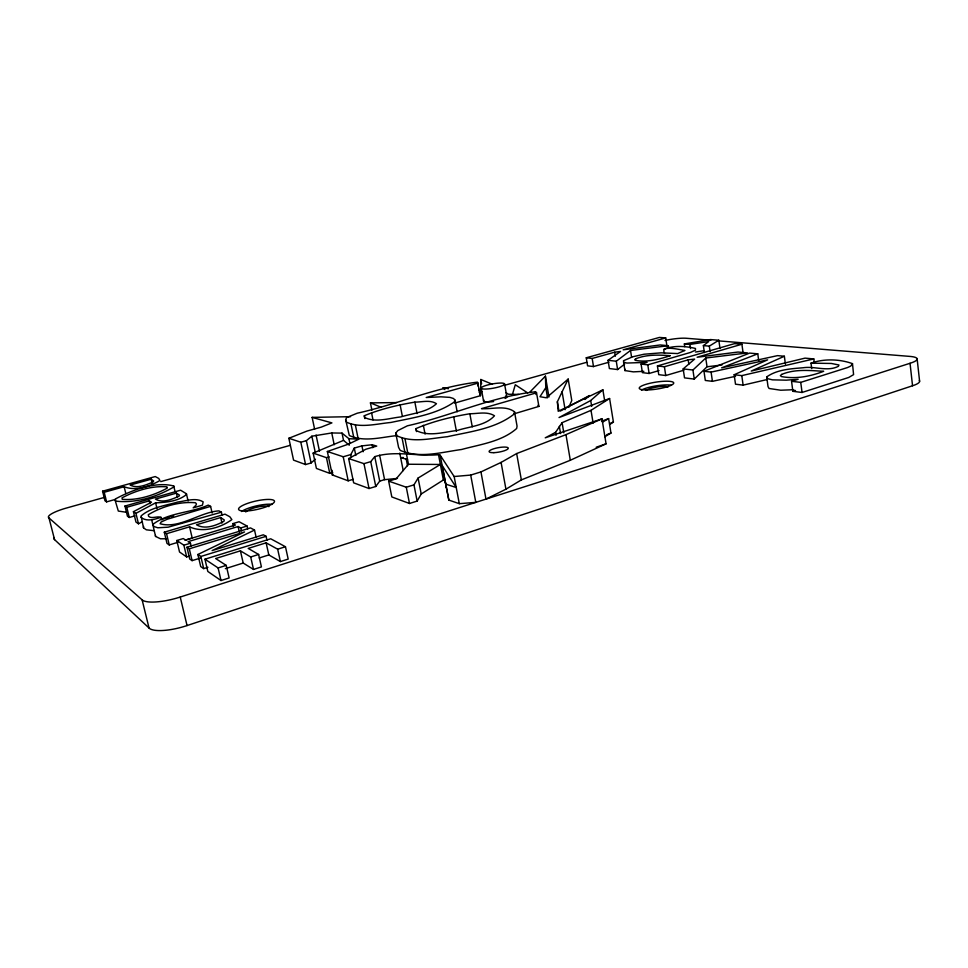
<?xml version="1.0" encoding="UTF-8"?>
<svg xmlns="http://www.w3.org/2000/svg" width="968" height="968" viewBox="0 0 968 968"><rect width="100%" height="100%" fill="white"/><g stroke="black" fill="none" stroke-linecap="round" stroke-linejoin="round"><path stroke-width="1.45" d="M480.636 394.581L480.818 379.492L492.422 384.284M852.493 363.653L850.763 366.061L847.557 367.537L800.742 382.372L791.558 381.319L792.865 391.326L802.061 392.464L848.767 377.447L853.582 374.628L852.493 363.653C839.728 358.995 823.962 358.547 811.002 363.157L811.704 368.614M154.323 530.718L146.337 529.823L143.482 527.802L143.627 526.483M173.72 485.984L173.599 487.098C156.949 496.959 135.29 503.469 115.87 501.121L115.386 499.004C131.515 490.135 155.618 481.217 173.72 485.984L175.051 491.587M143.482 527.802L141.074 515.944C151.129 507.232 165.564 505.647 177.979 501.969C186.025 501.061 195.73 497.237 203.159 501.872L202.445 505.175L193.177 507.873L195.923 505.296L196.468 503.929L195.463 502.743C179.443 501.339 161.958 506.494 148.285 514.722L148.636 516.343C152.291 519.925 161.474 513.524 161.789 519.901M536.538 392.802L481.483 408.653C492.059 409.428 505.356 404.914 514.516 411.811L514.105 414.074C495.471 428.824 470 431.643 447.373 436.701C430.99 438.335 413.034 443.041 397.34 435.987L395.755 433.132L397.787 430.603L407.419 425.799C450.362 416.24 491.671 396.505 535.51 391.786L536.538 392.802L538.898 406.403L513.96 413.856M512.423 394.521L515.291 384.744L527.693 392.935M478.204 383.062L426.222 397.509L440.863 396.819L449.842 397.376L453.508 398.514L454.972 400.074L454.173 402.083C435.781 414.776 412.392 417.837 390.939 422.459C376.443 423.803 360.495 428.473 346.592 422.229L345.649 419.737L346.629 417.559L357.24 413.203C397.533 404.394 436.459 386.885 477.502 382.154L480.503 395.67L454.585 403.099M568.821 407.322L571.773 400.486L568.18 379.069L546.375 397.8L539.975 396.711L545.807 387.672L545.395 376.153L529.895 392.052M604.734 401.212L602.882 389.826L558.209 411.303L557.362 401.768L568.18 379.069M351.372 457.392L350.791 454.573L354.288 448.075L361.923 445.885L372.184 444.748L376.733 446.103L365.856 449.237L348.649 458.566L353.647 482.838L369.038 488.525L375.765 486.481L379.71 481.132L384.574 479.668L397.461 478.398M388.652 481.12L406.282 487.219L413.965 484.859L418.091 478.059L440.379 464.471L408.46 464.241L396.178 478.833L388.652 481.12L391.822 496.947L409.488 503.481L417.147 501.085L421.213 494.007L443.356 480.007L445.002 480.527L448.837 500.093L459.292 503.675L475.796 502.368L470.702 475.082L480.951 471.912L501.085 462.414L516.658 453.556L565.965 434.632L601.987 418.841L606.065 443.816L570.309 460.272L521.353 479.898L505.937 489.191L485.984 499.101L480.951 471.912M601.987 418.841L545.238 437.826L555.559 432.381L562.093 422.677L591.012 410.335L609.598 398.501L613.409 422.036L609.719 424.529M348.649 458.566L363.968 463.648L370.732 461.663L374.773 456.63C395.67 450.205 417.111 456.666 438.516 454.718L440.162 455.178L454.149 476.522L459.292 503.675M683.88 370.2L665.742 375.536L658.748 374.664L657.417 365.94L664.411 366.751L688.175 359.842L694.637 359.08L683.178 368.893L684.521 377.871L694.262 379.081L707.027 366.775L721.934 364.984M683.178 368.893L692.931 370.018L705.757 358.015L747.562 352.909L738.027 352.037L697.117 357.24L741.899 344.233L743.085 352.788M584.999 399.457L589.415 395.561L560.375 411.025M609.598 398.501L559.02 417.547L590.71 400.51L602.882 389.826M314.612 429.139L312.132 417.377L331.903 422.895L321.219 427.13L307.074 431.05L288.851 438.274L293.558 460.127L305.573 464.555L311.091 462.97L315.423 459.195M288.851 438.274L300.806 442.231L306.36 440.67L311.853 436.217L331.758 432.962L342.019 433.119L348.94 438.722L358.934 439.121L348.649 444.082L327.353 451.499L332.266 474.925L348.19 480.818L353.223 479.317M793.833 389.705L780.728 390.225L769.076 388.483L768.023 386.619L766.704 376.903C777.062 369.522 790.735 368.808 803.065 367.755C814.802 365.94 827.471 371.99 838.409 366.291L838.953 364.996L831.355 363.46L811.002 363.157M608.957 362.201L593.505 366.569L587.588 365.831L586.257 357.785L592.186 358.462L614.704 352.183L620.536 351.469L608.061 360.29L609.38 368.542L617.608 369.558L624.699 364.053M704.377 352.582L703.373 345.612L708.721 341.547L689.894 344.426L684.34 343.942L684.751 346.677M608.061 360.29L616.277 361.233L630.531 350.464L668.319 345.697L668.731 348.419M703.373 345.612L709.302 346.133L718.837 340.228L720.01 348.528M604.855 436.749L610.965 433.047L608.618 418.587L601.624 421.213M602.483 422.181L608.618 418.587M188.119 501.025L186.425 493.777L180.593 490.207L124.957 506.058L126.796 507.28L149.254 500.867L151.492 502.235L133.427 511.685L135.956 522.054L138.472 523.785L142.381 521.643M133.427 511.685L135.931 513.342L155.606 502.828C166.036 502.465 178.185 501.339 186.461 494.527L186.425 493.777M207.926 567.284L203.691 568.615L200.703 566.558L197.871 554.495L244.517 531.952L189.292 548.808L186.945 547.235L250.494 527.899L254.523 530.065L256.157 537.349M254.523 530.065L212.125 550.586L263.332 534.808L266.103 536.308L266.999 540.277M332.508 472.565L329.761 473.364L316.403 468.439L313.148 453.109L343.519 440.379L349.303 445.183M785.399 364.125L784.358 356.248L751.265 371.059L805.037 358.136L813.81 358.934L814.318 362.976M415.901 428.63C433.047 421.274 451.463 416.809 469.843 413.759C477.95 413.735 487.194 411.17 494.491 415.768C485.307 425.859 469.601 426.404 457.247 430.482C443.997 432.055 429.114 436.955 416.47 430.663L415.901 428.63L416.482 431.583M766.595 379.674L743.121 385.143L735.499 384.199L734.168 374.737L767.6 359.854L711.093 372.099L703.978 371.276L705.309 380.448L712.424 381.331L735.571 376.298M364.343 415.72C380.46 409.041 397.691 405.048 414.861 402.119C421.939 402.168 430.179 399.53 436.471 403.716C426.936 412.416 412.695 413.263 400.776 416.93C389.015 418.188 375.717 423.016 364.5 417.414L364.343 415.72L364.936 418.636M703.978 371.276L749.619 353.09L757.775 353.828L758.791 361.294M610.614 423.137L613.409 422.036M757.775 353.828L721.632 367.828L777.558 355.631L784.358 356.248M606.779 434.656L610.965 433.047M162.079 519.417L164.282 518.642M596.191 447.24L606.065 443.816M105.439 497.104L67.591 507.716A23.232 4.622 -14 0 0 48.981 517.953L54.571 539.636L149.06 628.063A30.928 8.966 -14.8 0 0 187.054 625.558L912.546 385.76A23.837 5.106 -6.5 0 0 919.322 380.569M48.981 517.953L142.114 599.845A31.061 8.397 -14.4 0 0 180.229 597.038L910.041 363.278A23.922 4.767 -6.8 0 0 909.581 356.381L718.329 340.857M285.463 546.739L270.713 538.789L204.95 559.202L207.817 571.447L221.019 580.534L229.126 577.944L226.222 565.385L215.646 558.536L240.415 550.828L243.198 563.037L253.519 569.438L261.421 566.909L258.637 554.482L248.207 548.408L266.127 542.83L277.659 549.195L285.463 546.739L288.186 559.093L280.405 561.573L268.826 554.942L259.206 557.979M792.865 391.326L795.502 390.491M240.415 550.828L250.7 556.975L258.637 554.482M204.95 559.202L218.102 567.938L226.222 565.385M225.362 568.664L243.198 563.037M791.558 381.319L798.152 379.262L786.246 380.17L772.452 379.855L767.757 378.706L766.704 376.903M165.625 518.231L169.666 516.972M197.871 554.495L200.848 556.467L266.103 536.308M186.945 547.235L189.728 559.02L192.088 560.641L200.558 558.028M233.494 526.459L232.852 523.627L235.418 525.031L185.614 540.071L183.279 538.547L176.805 540.507L179.54 552.014L186.655 556.903L189.28 556.104M176.805 540.507L183.884 545.202L190.454 543.217L191.144 546.134M190.454 543.217L188.07 541.669L238.116 526.519L240.729 527.959L247.058 526.035L247.699 528.915M164.294 532.194L166.544 533.695L189.571 526.834C202.736 533.15 220.752 527.778 231.872 519.586L229.827 516.755L224.999 514.153L164.294 532.194L166.968 543.375L169.243 544.936L177.846 542.334M185.021 540.168L192.196 538.002L189.571 526.834M232.852 523.627L239.096 521.74L247.058 526.035M220.704 517.553L196.516 524.765C204.974 529.871 216.009 525.503 223.923 521.304L224.286 519.985L220.704 517.553L221.974 523.095M222.023 514.94L221.406 512.205L168.142 527.185L157.82 527.778L153.912 526.507L152.847 524.45C168.178 512.399 190.853 513.064 208.241 505.114L210.613 506.385L212.149 513.064M332.266 474.925L332.956 474.719M210.613 506.385L167.234 519.235L161.099 522.03L160.107 523.736C179.165 529.351 200.013 512.036 218.925 510.874L221.406 512.205M664.58 353.272C659.523 344.318 680.758 350.017 684.92 350.44L677.685 353.574L661.156 352.836L644.095 354.215L632.782 356.769L623.525 360.713L623.61 362.165L626.816 363.06L647.084 362.347L641.082 364.077L642.413 372.644L649.117 373.479L659.002 370.599M140.917 517.214C146.337 522.139 155.11 519.296 161.148 517.227M124.957 506.058L127.437 516.21L129.288 517.481L134.891 515.859M327.353 451.499L343.216 456.763L350.791 454.573M657.417 365.94L734.543 343.628L741.899 344.233M641.082 364.077L647.786 364.839L690.474 352.449L695.435 350.162L695.472 348.456C685.235 346.036 673.958 345.31 663.951 349.146M313.148 453.109L326.47 457.683L329.229 456.884M176.394 493.123L155.461 499.101C162.709 503.505 172.05 499.246 179.056 496.185L179.491 495.192L176.394 493.123L177.41 497.431M102.584 491.199L104.205 492.276L124.134 486.722C135.472 491.369 149.846 486.396 159.914 480.527L158.752 478.434L155.267 476.559L102.584 491.199L104.955 500.746L106.589 501.872L115.107 499.476M160.761 481.616L290.315 445.316M479.233 392.403L482.137 391.592M503.929 385.482L586.705 362.298M586.257 357.785L659.45 337.421L665.718 337.929L666.904 345.83M151.153 479.208L130.148 485.053C137.347 488.901 146.253 484.895 153.125 481.967L153.658 480.963L151.153 479.208L152.121 483.262M665.718 337.929L623.174 349.811L660.249 344.959L668.319 345.697M170.997 516.61L173.671 515.871M734.168 374.737L741.79 375.62L813.81 358.934M396.275 435.661C380.969 437.294 363.956 442.315 349.315 435.503L345.649 419.737M684.34 343.942L710.451 339.562L718.837 340.228M695.447 352.025L704.123 350.694M403.269 457.489L400.679 457.755L407.504 459.389M454.149 476.522L470.702 475.082M643.829 371.325L633.375 371.869L624.941 370.575L623.61 362.165M166.52 538.777L160.47 538.789L155.57 536.441L151.734 519.973M312.132 417.377L350.525 416.688M371.894 410.142L370.429 402.882L396.759 402.579M125.961 512.205L118.326 511.068L115.083 500.154M518.57 394.46L508.418 394.23L505.949 392.693M710.802 340.24L686.699 338.292A18.477 3.182 -8.9 0 0 664.98 340.482M448.523 388.725L442.799 387.684L444.893 389.535M445.8 484.157L456.231 487.521L442.122 465.439L448.837 500.093M370.429 402.882L381.174 407.298M537.869 405.326L538.898 406.403M480.503 395.67L478.773 389.124M104.205 492.276L106.589 501.872M142.114 599.845L149.06 628.063M135.931 513.342L138.472 523.785M124.134 486.722L125.804 493.547M126.796 507.28L129.288 517.481M155.606 502.828L157.01 508.684M149.254 500.867L149.955 503.759M166.544 533.695L169.243 544.936M180.229 597.038L187.054 625.558M183.884 545.202L186.655 556.903M200.848 556.467L203.691 568.615M189.292 548.808L192.088 560.641M218.102 567.938L221.019 580.534M250.7 556.975L253.519 569.438M240.729 527.959L241.383 530.839M238.116 526.519L239.411 532.243M266.127 542.83L268.826 554.942M277.659 549.195L280.405 561.573M300.806 442.231L305.573 464.555M306.36 440.67L311.091 462.97M316.064 435.043L319.464 451.185M311.853 436.217L315.266 452.383M332.036 470.327L332.653 473.255M326.47 457.683L329.761 473.364M342.019 433.119L343.519 440.379M343.216 456.763L348.19 480.818M331.758 432.962L334.202 444.736M354.288 448.075L355.8 455.444M348.94 438.722L349.823 443.041M361.923 445.885L363.121 451.766M363.968 463.648L369.038 488.525M355.353 424.928L358.099 438.395M351.033 424.178L353.78 437.584M374.773 456.63L379.71 481.132M372.184 444.748L372.777 447.7M370.732 461.663L375.765 486.481M371.543 412.646L372.995 419.894M379.65 455.202L384.574 479.668M404.963 438.661L407.831 453.23M413.965 484.859L417.147 501.085M406.584 454.67L408.46 464.241M402.083 438.032L404.939 452.54M406.136 458.651L407.54 465.777M399.76 453.084L403.208 470.569M395.755 433.132L398.574 447.361L400.171 450.362C419.531 458.844 441.65 452.165 461.639 449.479C480.346 444.373 501.714 441.674 516.67 428.485L517.057 426.114L514.516 411.811M406.282 487.219L409.488 503.481M418.091 478.059L421.213 494.007M400.099 404.745L402.349 416.228M423.367 425.315L425.061 434.1M414.861 402.119L417.087 413.614M440.162 455.178L446.393 487.63M438.516 454.718L443.356 480.007M453.665 416.627L456.388 431.123M454.972 400.074L457.162 411.811M469.843 413.759L472.263 426.827M481.169 387.974L483.516 400.837M477.756 383.546L478.265 386.341M501.085 462.414L505.937 489.191M480.818 379.492L481.604 383.812M504.594 384.09A11.906 2.19 -10.2 0 1 486.638 389.015A11.906 2.19 -10.2 0 1 487.4 385.046A11.906 2.19 -10.2 0 1 504.594 384.09L506.893 396.989A11.882 2.287 -10.2 0 1 505.102 398.453M516.658 453.556L521.353 479.898M535.51 391.786L535.982 394.484M559.335 426.38L560.569 433.579M555.559 432.381L556.056 435.31M545.395 376.153L548.965 397.013M545.807 387.672L547.549 397.824M562.093 391.822L565.118 409.682M565.965 434.632L570.309 460.272M562.093 422.677L563.812 432.841M557.362 401.768L558.814 410.299M590.71 400.51L591.678 406.366M591.012 410.335L593.13 423.125M592.186 358.462L593.505 366.569M614.704 352.183L615.346 356.2M616.277 361.233L617.608 369.558M630.531 350.464L631.584 357.192M647.786 364.839L649.117 373.479M664.411 366.751L665.742 375.536M689.894 344.426L690.499 348.553M692.931 370.018L694.262 379.081M688.175 359.842L688.817 364.198M705.757 358.015L707.027 366.775M709.302 346.133L710.101 351.747M711.093 372.099L712.424 381.331M741.79 375.62L743.121 385.143M800.742 382.372L802.061 392.464M910.041 363.278L912.546 385.76M917.144 358.946L919.6 381.235M155.473 535.34L155.57 536.441M624.856 369.074L624.941 370.575M54.571 539.636A23.147 4.937 -14.3 0 1 54.329 537.579M245.763 511.963A12.354 2.892 -12.8 0 1 256.738 507.244A12.354 2.892 -12.8 0 1 268.959 506.591M241.516 511.503A18.392 4.308 -12.8 0 1 272.359 504.376M641.409 390.14A17.436 3.557 -8.8 0 1 670.945 385.131M646.285 390.455A11.447 2.335 -8.8 0 1 656.679 387.055A11.447 2.335 -8.8 0 1 668.053 386.958M493.644 401.514A11.882 2.287 -10.2 0 1 484.073 400.147M505.538 396.045A11.882 2.287 -10.2 0 1 506.603 396.432M167.222 487.449L167.053 488.235C153.779 495.374 137.42 500.613 122.258 499.331L122.041 497.842C135.326 490.812 151.48 485.646 166.593 486.807L167.222 487.449M781.757 374.386L780.353 375.62L781.479 376.576C795.672 379.25 810.349 376.443 823.671 371.301C809.732 370.514 795.006 368.832 781.757 374.386M636.339 358.547L634.73 359.551L635.214 360.326C647.023 362.564 659.099 359.322 670.304 355.692C658.954 354.893 647.156 354.373 636.339 358.547M645.741 389.959A17.448 3.509 -8.8 0 0 673.559 383.57A17.448 3.509 -8.8 0 0 650.181 383.219A17.448 3.509 -8.8 0 0 645.741 389.959M244.892 511.043A18.416 4.247 -12.8 0 0 274.198 502.235A18.416 4.247 -12.8 0 0 250.422 502.452A18.416 4.247 -12.8 0 0 244.892 511.043M493.898 452.661A9.716 2.226 -10.3 0 0 508.297 448.244A9.716 2.226 -10.3 0 0 494.007 448.704A9.716 2.226 -10.3 0 0 493.898 452.661"/></g></svg>
